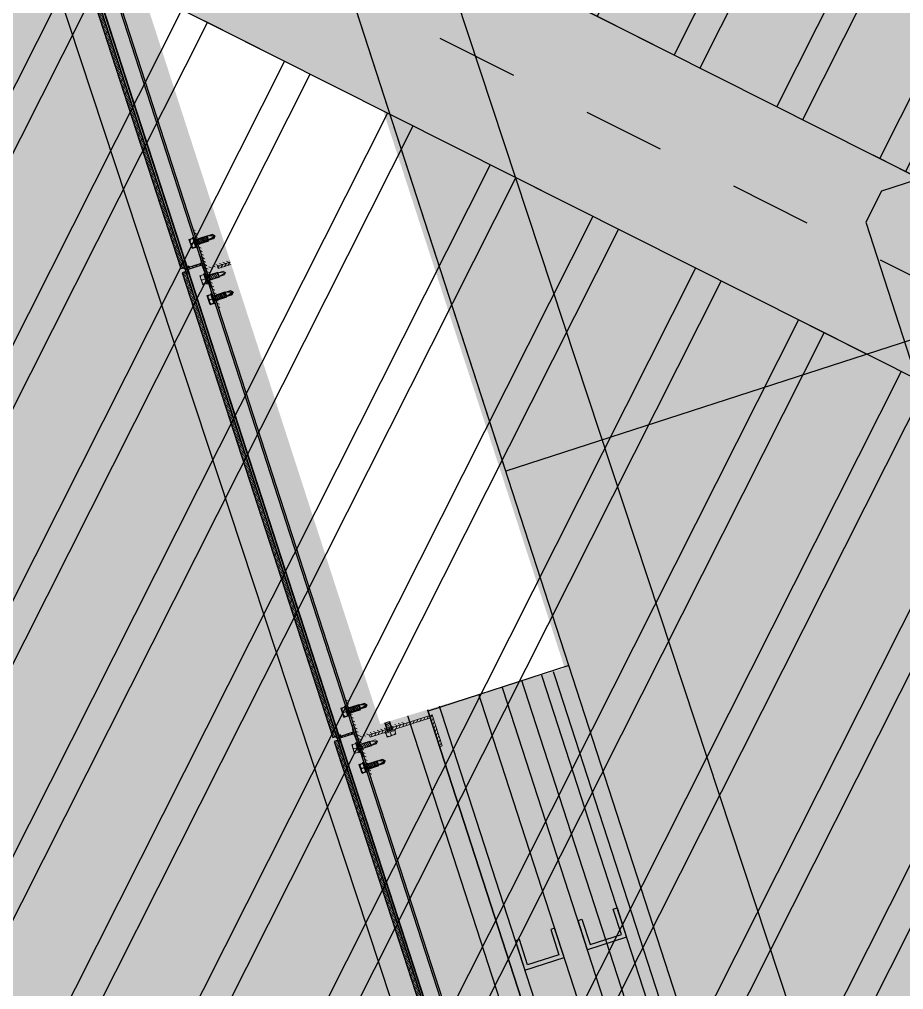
# Model space of a CAD drawing. Header units: metres. Extents: x 678805 to 1359287, y 2747329 to 5497370.
# Drawn here: x 679795.222 to 679796.298, y 2748603.81 to 2748604.992 of the extents above; entities that cross this region are included whole.
import ezdxf

# ---------------------------------------------------------------- set-up
doc = ezdxf.new("R2010")
doc.units = ezdxf.units.M
for name, pattern in [('XREF_MON_BUILDINGS$0$DASH_1', [0.4, 0.1, -0.3]), ('XREF_MON_BUILDINGS$0$Dash_2_', [0.25, 0.125, -0.125]), ('XREF_MON_BUILDINGS$0$Hidden', [0.004, 0.002, -0.002])]:
    doc.linetypes.add(name, pattern=pattern)
for name, color, linetype in [('00_XREF_MON_HSC_PAVEMENT', 7, 'Continuous'), ('00_XREF_TWQ_BUILDINGS', 7, 'Continuous'), ('XREF_MON_BUILDINGS$0$00-Modulos DEFINIDOS', 7, 'Continuous'), ('XREF_MON_BUILDINGS$0$00-Modulos ROOFS', 2, 'Continuous'), ('XREF_MON_BUILDINGS$0$02-L-01_Structure t2', 7, 'Continuous'), ('XREF_MON_BUILDINGS$0$02-L-01_Struture aux', 4, 'Continuous'), ('XREF_MON_BUILDINGS$0$02-L-Insulation', 252, 'Continuous'), ('XREF_MON_BUILDINGS$0$02-L-INT Panel', 5, 'Continuous'), ('XREF_MON_BUILDINGS$0$02-L-panel', 5, 'Continuous'), ('XREF_MON_BUILDINGS$0$02-L-Pergola Profiles', 8, 'Continuous'), ('XREF_MON_BUILDINGS$0$02-L-Pergola Projection', 8, 'Continuous'), ('XREF_MON_BUILDINGS$0$02-L-Pergola Shades', 15, 'Continuous'), ('XREF_MON_BUILDINGS$0$02-L-Pergola Shades Schematic', 8, 'Continuous'), ('XREF_MON_BUILDINGS$0$02_L_Furniture', 7, 'Continuous'), ('XREF_MON_BUILDINGS$0$COTAUX', 7, 'Continuous')]:
    doc.layers.add(name, color=color, linetype=linetype)
doc.layers.add('XREF_MON_BUILDINGS$0$0-WIPEOUTS', color=7, linetype='Continuous', true_color=0xffffff)
doc.layers.add('XREF_MON_BUILDINGS$0$02-L-Pergola Wipeout', color=7, linetype='Continuous', true_color=0xffffff)
doc.layers.add('XREF_MON_BUILDINGS$0$00_AUX', color=3, linetype='Continuous', plot=False)
doc.layers.add('XREF_MON_BUILDINGS$0$02-L-Pergola Aux', color=50, linetype='Continuous', plot=False)
for name, color, linetype, lineweight in [('XREF_MON_BUILDINGS$0$02-H-251', 251, 'Continuous', 0), ('XREF_MON_BUILDINGS$0$02-H-254', 254, 'Continuous', 0), ('XREF_MON_BUILDINGS$0$02-L-01_Structure L', 7, 'Continuous', 5), ('XREF_MON_BUILDINGS$0$02-L-01_Structure T', 8, 'Continuous', 5)]:
    doc.layers.add(name, color=color, linetype=linetype, lineweight=lineweight)
doc.layers.add('XREF_MON_BUILDINGS$0$02-KH-12 Administration', color=7, linetype='Continuous', lineweight=30, true_color=0xffdf7f)
doc.layers.add('XREF_MON_HSC_PAVEMENT$0$03-TR-Pavement_06_Concrete Slab in situ', color=7, linetype='Continuous', lineweight=9, true_color=0xf7f7f7)
doc.layers.get('XREF_MON_BUILDINGS$0$02-KH-12 Administration').off()
doc.styles.add('XREF_MON_BUILDINGS$0$E100', font='verdana.ttf', dxfattribs={"height": 0.18})
doc.linetypes.add('XREF_MON_BUILDINGS$0$BATTING', pattern='A,0.0001,-0.1,[134,ltypeshp.shx,S=0.1,R=0,X=-0.1,Y=0],-0.2,[134,ltypeshp.shx,S=0.1,R=180,X=0.1,Y=0],-0.1', length=0.4001)
doc.dimstyles.new('XREF_MON_BUILDINGS$0$E100', dxfattribs={"dimscale": 0.03, "dimtxt": 12, "dimasz": 0.5, "dimexe": 0.1, "dimexo": 1, "dimgap": 4, "dimtad": 1, "dimzin": 0, "dimdsep": 46, "dimtxsty": 'XREF_MON_BUILDINGS$0$E100', "dimblk1": 'XREF_MON_BUILDINGS$0$LINCOT200', "dimblk2": 'XREF_MON_BUILDINGS$0$LINCOT200', "dimsah": 1, "dimcen": 0.1, "dimdle": 0.1, "dimse1": 1, "dimse2": 1, "dimclrt": 256, "dimadec": 0, "dimazin": 0, "dimtfac": 0.01538461538461539, "dimtofl": 0, "dimtmove": 0, "dimatfit": 3, "dimldrblk": 'XREF_MON_BUILDINGS$0$LINCOT200', "dimfxl": 1, "dimtolj": 1, "dimtzin": 0, "dimarcsym": 0})

# ---------------------------------------------------------------- blocks, each defined once
blk = doc.blocks.new('XREF_MON_BUILDINGS$0$LINCOT200')
for p, q in [((0, -9.999961704014428), (0, 10.00003829598555)), ((3.694822225952521e-13, 3.829598557558711e-05), (10.00000000000051, 3.829598557558711e-05))]:
    blk.add_line(p, q)
at = {"const_width": 1.875}
blk.add_lwpolyline([(3.535533801624467, -3.535495714255788), (-3.535533950636761, 3.535572157214077)], dxfattribs=at)
at = {"layer": 'XREF_MON_BUILDINGS$0$COTAUX'}
blk.add_line((0, 0), (-1.249999999999915, 0), dxfattribs=at)
blk = doc.blocks.new('*D89')
at = {"layer": 'DEFPOINTS', "color": 0, "transparency": 16777216}
for p in [(119.6986085125245, -56.82058442011476), (124.4986085132696, -56.82058442058042), (124.4986085132696, -57.2785381723661)]:
    blk.add_point(p, dxfattribs=at)
at = {"layer": 'XREF_MON_BUILDINGS$0$00_AUX', "color": 0, "lineweight": -2, "transparency": 16777216}
blk.add_line((119.7136085125246, -57.27853817236596), (124.4836085132696, -57.27853817236596), dxfattribs=at)
at = {"layer": 'XREF_MON_BUILDINGS$0$00_AUX', "color": 0, "lineweight": -2, "transparency": 16777216, "xscale": 0.015, "yscale": 0.015, "zscale": 0.015, "rotation": 180}
blk.add_blockref('XREF_MON_BUILDINGS$0$LINCOT200', (119.6986085125246, -57.27853817236596), dxfattribs=at)
at = {"layer": 'XREF_MON_BUILDINGS$0$00_AUX', "color": 0, "lineweight": -2, "transparency": 16777216, "xscale": 0.015, "yscale": 0.015, "zscale": 0.015}
blk.add_blockref('XREF_MON_BUILDINGS$0$LINCOT200', (124.4986085132696, -57.27853817236596), dxfattribs=at)
at = {"layer": 'XREF_MON_BUILDINGS$0$00_AUX', "transparency": 16777216, "insert": (122.0986085128971, -57.06442803133171), "char_height": 0.18, "attachment_point": 5, "style": 'XREF_MON_BUILDINGS$0$E100'}
blk.add_mtext('\\A1;4.80', dxfattribs=at)
blk = doc.blocks.new('XREF_MON_BUILDINGS$0$AUTORROSCANTE')
at = {"layer": 'XREF_MON_BUILDINGS$0$02-L-01_Structure t2', "color": 0}
for p, q in [((-31.20000000000002, 5.629165124598842), (-26.19999999999959, 5.62916512459816)), ((-31.19999999999999, -3.410605131648481e-13), (-26.19999999999976, 0)), ((-2.365309734828713, 2.5), (-25, 2.5)), ((0, 0), (-8.999999999999972, 2.5)), ((0, 0), (-3.600692283157343, -1.09366380576239)), ((0, 0), (-2.365309734828713, 2.5)), ((0, 0), (-2.365309734828713, -2.5)), ((-31.20000000000002, -5.629165124598899), (-26.19999999999948, -5.629165124599581)), ((-2.365309734828713, -2.5), (-25, -2.5)), ((-3.600692283157343, -1.09366380576239), (-2.365309734828713, -2.5))]:
    blk.add_line(p, q, dxfattribs=at)
at = {"layer": 'XREF_MON_BUILDINGS$0$02-L-01_Structure t2', "color": 253}
for p, q in [((-25, 3.149999999999977), (-8.999999999999943, 3.150000000000034)), ((-23.47427264461649, -3.14999999999992), (-25, 2.662522019210144)), ((-21.40651940967126, -3.14999999999992), (-23.06020473028568, 3.149999999999864)), ((-19.338766174726, -3.14999999999992), (-20.99245149534045, 3.14999999999992)), ((-17.27101293978083, -3.14999999999992), (-18.92469826039516, 3.150000000000034)), ((-15.20325970483566, -3.14999999999992), (-16.85694502544993, 3.150000000000034)), ((-13.1355064698904, -3.14999999999992), (-14.78919179050473, 3.149999999999977)), ((-11.06775323494514, -3.14999999999992), (-12.72143855555953, 3.149999999999977)), ((-9, -3.14999999999992), (-10.65368532061433, 3.150000000000034)), ((-9, -3.14999999999992), (-8.999999999999972, 3.150000000000034)), ((-25, -3.149999999999977), (-9, -3.149999999999977)), ((-3.600692283157343, -1.09366380576239), (-9, -2.5))]:
    blk.add_line(p, q, dxfattribs=at)
at = {"layer": 'XREF_MON_BUILDINGS$0$02-L-01_Structure t2', "color": 0}
for points in [[(-31.20000000000002, 5.629165124598842), (-26.19999999999996, 5.629165124598842), (-26.19999999999996, -5.629165124599581), (-31.20000000000002, -5.629165124599581)], [(-26.19999999999951, 6.5), (-25, 6.5), (-25, -6.500000000000057), (-26.19999999999951, -6.500000000000057)]]:
    blk.add_lwpolyline(points, close=True, dxfattribs=at)
for centre, start, end in [((-26.98608579049073, 2.367525475711773), 129.2840388374925, 214.1828116507075), ((-26.98608579049073, -2.366719793068796), 145.8304296466695, 230.7332658614822)]:
    blk.add_arc(centre, 4.213914209509284, start, end, dxfattribs=at)
blk = doc.blocks.new('XREF_MON_BUILDINGS$0$ULMA_Montante VV')
at = {"layer": 'XREF_MON_BUILDINGS$0$02-H-251', "ltscale": 125}
h = blk.add_hatch(dxfattribs=at)
h.set_pattern_fill('ANSI31', color=256, scale=0.001, angle=450, style=0)
h.set_pattern_definition([(134.9999999999999, (-0.05125000000043656, -0.00250000000005457), (-0.002245064030267289, -0.002245064030267287), [])])
edge = h.paths.add_edge_path()
edge.add_line((-0.05095000000073924, -0.00250000000005457), (0.04844999999841093, -0.00250000000005457))
edge.add_arc((0.04844999999841093, -0.002200000000129876), 0.0003, 270, 360)
edge.add_line((0.04874999999992724, -0.002200000000129876), (0.04874999999992724, -0.0003000000001520675))
edge.add_arc((0.04844999999841093, -0.0003000000001520675), 0.0003, 0, 90)
edge.add_line((0.04844999999841093, 0), (0, 0))
edge.add_line((0, 0), (0, 0.05719999999996617))
edge.add_arc((-0.0003000000015163096, 0.05719999999996617), 0.0003, 0, 90)
edge.add_line((-0.0003000000015163096, 0.05749999999989086), (-0.002200000000811997, 0.05749999999989086))
edge.add_arc((-0.002200000000811997, 0.05719999999996617), 0.0003, 90, 180)
edge.add_line((-0.002500000000509317, 0.05719999999996617), (-0.002500000000509317, 0))
edge.add_line((-0.002500000000509317, 0), (-0.05095000000073924, 0))
edge.add_arc((-0.05095000000073924, -0.0003000000001520675), 0.0003, 90, 180)
edge.add_line((-0.05125000000043656, -0.0003000000001520675), (-0.05125000000043656, -0.002200000000129876))
edge.add_arc((-0.05095000000073924, -0.002200000000129876), 0.0003, 180, 270)
blk = doc.blocks.new('XREF_MON_BUILDINGS$0$ULMA_Autotaladrante')
at = {"layer": 'XREF_MON_BUILDINGS$0$02-L-01_Structure T', "color": 252}
for p, q in [((-0.02500000000509317, 2.273736754432321e-13), (-0.02263469026956955, 0.00250000000005457)), ((-0.02500000000509317, 2.273736754432321e-13), (-0.01600000000325963, 0.00250000000005457)), ((-0.02500000000509317, 2.273736754432321e-13), (-0.02263469026956955, -0.002499999999599822)), ((-0.02500000000509317, 2.273736754432321e-13), (-0.02139930772136722, -0.001093663805477263)), ((-0.02263469026956955, 0.00250000000005457), (0, 0.00250000000005457)), ((0, 0.003150000000232467), (-0.01600000000325963, 0.003150000000232467)), ((-0.01600000000325963, -0.003149999999777719), (-0.01600000000325963, 0.003150000000232467)), ((-0.01600000000325963, -0.003149999999777719), (-0.01434631468237058, 0.003150000000232467)), ((-0.01393224676803584, -0.003149999999777719), (-0.01227856144714679, 0.003150000000232467)), ((-0.0118644935323573, -0.003149999999777719), (-0.01021080821146825, 0.003150000000232467)), ((-0.00979674029713351, -0.003149999999777719), (-0.008143054976244457, 0.003150000000232467)), ((-0.00772898706190972, -0.003149999999777719), (-0.006075301741020667, 0.003150000000232467)), ((-0.005661233826231182, -0.003149999999777719), (-0.004007548505342129, 0.003150000000232467)), ((-0.003593480591007392, -0.003149999999777719), (-0.001939795270118339, 0.003150000000232467)), ((-0.001525727355783602, -0.003149999999777719), (0, 0.002662522019363678)), ((0.006200000001172157, 0.005629165124673818), (0.001200000000153523, 0.005629165124673818)), ((0.006200000001172157, 2.273736754432321e-13), (0.001200000000153523, 2.273736754432321e-13)), ((-0.02139930772136722, -0.001093663805477263), (-0.02263469026956955, -0.002499999999599822)), ((-0.02263469026956955, -0.002499999999599822), (0, -0.002499999999599822)), ((-0.02139930772136722, -0.001093663805477263), (-0.01600000000325963, -0.002499999999599822)), ((0, -0.003149999999777719), (-0.01600000000325963, -0.003149999999777719)), ((0.006200000001172157, -0.005629165124219071), (0.001200000000153523, -0.005629165124219071))]:
    blk.add_line(p, q, dxfattribs=at)
for points in [[(0.001200000000153523, 0.006499999999959982), (0, 0.006499999999959982), (0, -0.006499999999732609), (0.001200000000153523, -0.006499999999732609)], [(0.006200000001172157, 0.005629165124673818), (0.001200000000153523, 0.005629165124673818), (0.001200000000153523, -0.005629165124219071), (0.006200000001172157, -0.005629165124219071)]]:
    blk.add_lwpolyline(points, close=True, dxfattribs=at)
for centre, start, end in [((0.001986085791031655, 0.002367525475847287), 325.8171883654993, 50.71596115511253), ((0.001986085791031655, -0.002366719792689764), 309.2667341381091, 34.16957033823044)]:
    blk.add_arc(centre, 0.004213914210367771, start, end, dxfattribs=at)
blk = doc.blocks.new('XREF_MON_BUILDINGS$0$ULMA_Escuadra40x80_Seccion')
at = {"layer": 'XREF_MON_BUILDINGS$0$02-H-251', "ltscale": 125}
h = blk.add_hatch(dxfattribs=at)
h.set_pattern_fill('ANSI31', color=256, scale=0.001, angle=360, style=0)
h.set_pattern_definition([(45, (0, 0), (-0.002245064030267288, 0.002245064030267289), [])])
h.paths.add_polyline_path([(0, 0.0799999999994725), (0.002999999989697244, 0.0799999999994725), (0.002999999989697244, 0.002999999999701686), (0.03999999999359716, 0.002999999999701686), (0.03999999999359716, 0), (0, 0)])
at = {"layer": 'XREF_MON_BUILDINGS$0$02-L-01_Structure L', "linetype": 'Continuous'}
blk.add_lwpolyline([(0, 0.0799999999994725), (0.002999999989697244, 0.0799999999994725), (0.002999999989697244, 0.002999999999701686), (0.03999999999359716, 0.002999999999701686), (0.03999999999359716, 0), (0, 0)], close=True, dxfattribs=at)
blk = doc.blocks.new('XREF_MON_BUILDINGS$0$chair')
at = {"ltscale": 10, "extrusion": (-0.002468400949118133, -0.002237888550312537, 0.9999944494103911), "elevation": -0.8376626303934717}
blk.add_lwpolyline([(458.0240569131619, -131.9865357852582), (458.0540790527459, -131.9565379264154), (458.4740590516089, -131.9565678799864), (458.5040569120458, -131.9865700195512), (458.5040308795457, -132.351570018606), (458.0240308808764, -132.3515357843511), (458.0240251751095, -132.4315357841445), (458.5040251739607, -132.4315700183975), (458.5040308795457, -132.351570018606), (458.0240308808764, -132.3515357843511), (458.0240569131619, -131.9865357852582)], dxfattribs=at)
blk = doc.blocks.new('XREF_MON_BUILDINGS$0$A$C15E93CBA')
at = {"layer": 'XREF_MON_BUILDINGS$0$02-H-251', "linetype": 'XREF_MON_BUILDINGS$0$Hidden', "ltscale": 125}
h = blk.add_hatch(dxfattribs=at)
h.set_pattern_fill('ANSI31', color=256, scale=0.001, angle=450, style=0)
h.set_pattern_definition([(135, (170.3421540115555, -259.2731520046165), (-0.002245064030267289, -0.002245064030267288), [])])
edge = h.paths.add_edge_path()
edge.add_line((-3.627153318756896, -0.02689361729235884), (-3.625153318756944, -0.02689361729235884))
edge.add_line((-3.625153318756944, -0.02689361729235884), (-3.618281824124793, -0.02664820676992008))
edge.add_line((-3.618281824124793, -0.0266482067699485), (-3.617402991105806, -0.02570412332164551))
edge.add_arc((-3.617183406532163, -0.02590853128361914), 0.0003, 407.0499999998804, 497.04999999989184, ccw=False)
edge.add_line((-3.616978998569962, -0.02568894670997679), (-3.616034728601122, -0.02656795335855122))
edge.add_line((-3.616034728601122, -0.02656795335855122), (-3.614284410065707, -0.02650544198144189))
edge.add_line((-3.614284410065707, -0.02650544198144189), (-3.613405541023226, -0.02556131983504883))
edge.add_arc((-3.613185956449357, -0.02576572779793196), 0.0003, 407.0499999998804, 497.049999999877, ccw=False)
edge.add_line((-3.612981548487156, -0.02554614322428961), (-3.612037239813858, -0.02642518590158716))
edge.add_line((-3.612037239813858, -0.02642518590158716), (-3.599081935695963, -0.02596249646828142))
edge.add_arc((-3.599153318756869, -0.0239637707599627), 0.002, 272.045408488778, 359.9999999998918)
edge.add_line((-3.597153318756916, -0.02396377075999112), (-3.597153318756902, -0.01723441628016076))
edge.add_line((-3.597153318756909, -0.01723441628016076), (-3.597153318756892, -0.007893617292182853))
edge.add_line((-3.597153318756888, -0.007893617292182853), (-3.602303318756846, -0.007893617292182853))
edge.add_line((-3.602303318756846, -0.007893617292154431), (-3.602303318756842, -0.006893617291950704))
edge.add_line((-3.602303318756846, -0.006893617291950704), (-3.596985924914385, -0.006893617291979126))
edge.add_arc((-3.596985924914385, -0.006593617292281806), 0.0003, 629.9999999998919, 689.9999999998961)
edge.add_line((-3.59672611729318, -0.006743617292130466), (-3.595063126378108, -0.003863232534939698))
edge.add_arc((-3.594803318756902, -0.004013232534788358), 0.0003, 329.99999999989615, 509.9999999998774, ccw=False)
edge.add_line((-3.594543511135697, -0.004163232534637018), (-3.595860091889538, -0.006443617292433146))
edge.add_arc((-3.595600284268336, -0.006593617292281806), 0.0003, 509.9999999998961, 629.9999999998919)
edge.add_line((-3.595600284268336, -0.006893617291979126), (-3.587853318756949, -0.006893617291979126))
edge.add_line((-3.587853318756949, -0.006893617292007548), (-3.587853318756952, -0.007893617292211275))
edge.add_line((-3.587853318756949, -0.007893617292211275), (-3.593853318756807, -0.007893617292182853))
edge.add_line((-3.593853318756807, -0.007893617292182853), (-3.59385331875681, -0.009643617292539375))
edge.add_arc((-3.594103318756865, -0.009643617292539375), 0.0002500000000000272, 179.9999999998918, 359.9999999998918, ccw=False)
edge.add_line((-3.594353318756916, -0.009643617292539375), (-3.594353318756912, -0.007893617292182853))
edge.add_line((-3.594353318756909, -0.007893617292182853), (-3.595353318756885, -0.007893617292182853))
edge.add_line((-3.595353318756885, -0.007893617292182853), (-3.595353318756917, -0.02413804013391996))
edge.add_arc((-3.593353318756961, -0.02413804013391996), 0.002, 539.9999999998918, 622.552583149694)
edge.add_line((-3.593612551236461, -0.02612116860197489), (-3.587703318756908, -0.02689361729241568))
edge.add_line((-3.587703318756908, -0.02689361729244411), (-3.587703318756912, -0.02869361729244702))
edge.add_line((-3.587703318756915, -0.02869361729244702), (-3.627153318756903, -0.02869361729236175))
edge.add_line((-3.627153318756903, -0.02869361729236175), (-3.6271533187569, -0.02689361729235884))
h = blk.add_hatch(dxfattribs=at)
h.set_pattern_fill('ANSI31', color=256, scale=0.001, angle=450, style=0)
h.set_pattern_definition([(135, (170.3421540115555, -258.6731520046164), (-0.002245064030267289, -0.002245064030267288), [])])
edge = h.paths.add_edge_path()
edge.add_line((-3.027153318756895, -0.02689361729346729), (-3.025153318756942, -0.02689361729346729))
edge.add_line((-3.025153318756942, -0.02689361729349571), (-3.018281824124792, -0.02664820677105695))
edge.add_line((-3.018281824124792, -0.02664820677108537), (-3.017402991105804, -0.02570412332278238))
edge.add_arc((-3.017183406532162, -0.02590853128475601), 0.0003, 407.0499999998804, 497.04999999989184, ccw=False)
edge.add_line((-3.016978998569961, -0.02568894671111366), (-3.01603472860112, -0.02656795335968809))
edge.add_line((-3.01603472860112, -0.02656795335968809), (-3.014284410065706, -0.02650544198257876))
edge.add_line((-3.014284410065706, -0.02650544198257876), (-3.013405541023225, -0.0255613198361857))
edge.add_arc((-3.013185956449355, -0.02576572779906883), 0.0003, 407.0499999998804, 497.049999999877, ccw=False)
edge.add_line((-3.012981548487154, -0.02554614322542648), (-3.012037239813857, -0.02642518590272402))
edge.add_line((-3.012037239813857, -0.02642518590272402), (-2.999081935695962, -0.02596249646941828))
edge.add_arc((-2.999153318756875, -0.02396377076109957), 0.002, 272.045408488778, 359.9999999998918)
edge.add_line((-2.997153318756922, -0.02396377076109957), (-2.997153318756908, -0.0172344162812692))
edge.add_line((-2.997153318756908, -0.0172344162812692), (-2.99715331875689, -0.0078936172932913))
edge.add_line((-2.997153318756887, -0.0078936172932913), (-3.002303318756844, -0.007893617293262878))
edge.add_line((-3.002303318756844, -0.0078936172932913), (-3.002303318756841, -0.006893617293087573))
edge.add_line((-3.002303318756844, -0.006893617293087573), (-2.996985924914384, -0.006893617293115994))
edge.add_arc((-2.996985924914384, -0.006593617293390253), 0.0003, 629.9999999998919, 689.9999999998961)
edge.add_line((-2.996726117293179, -0.006743617293238913), (-2.995063126378106, -0.003863232536048145))
edge.add_arc((-2.994803318756901, -0.004013232535925226), 0.0003, 329.99999999989615, 509.9999999998774, ccw=False)
edge.add_line((-2.994543511135696, -0.004163232535773886), (-2.995860091889536, -0.006443617293570014))
edge.add_arc((-2.995600284268335, -0.006593617293418674), 0.0003, 509.9999999998961, 629.9999999998919)
edge.add_line((-2.995600284268335, -0.006893617293115994), (-2.987853318756947, -0.006893617293115994))
edge.add_line((-2.987853318756947, -0.006893617293144416), (-2.987853318756951, -0.007893617293348143))
edge.add_line((-2.987853318756947, -0.007893617293348143), (-2.993853318756805, -0.007893617293319721))
edge.add_line((-2.993853318756805, -0.007893617293319721), (-2.993853318756809, -0.009643617293676243))
edge.add_arc((-2.994103318756864, -0.009643617293676243), 0.0002500000000000272, 179.9999999998918, 359.9999999998918, ccw=False)
edge.add_line((-2.994353318756914, -0.009643617293676243), (-2.994353318756911, -0.007893617293319721))
edge.add_line((-2.994353318756907, -0.007893617293319721), (-2.995353318756884, -0.007893617293319721))
edge.add_line((-2.995353318756884, -0.007893617293319721), (-2.995353318756916, -0.02413804013505683))
edge.add_arc((-2.993353318756967, -0.02413804013505683), 0.002, 539.9999999998918, 622.552583149694)
edge.add_line((-2.99361255123646, -0.02612116860311176), (-2.987703318756907, -0.02689361729355255))
edge.add_line((-2.987703318756907, -0.02689361729358097), (-2.98770331875691, -0.02869361729358388))
edge.add_line((-2.987703318756914, -0.02869361729358388), (-3.027153318756902, -0.02869361729349862))
edge.add_line((-3.027153318756902, -0.0286936172934702), (-3.027153318756898, -0.02689361729346729))
at = {"layer": 'XREF_MON_BUILDINGS$0$02-H-254', "ltscale": 125}
h = blk.add_hatch(dxfattribs=at)
h.set_pattern_fill('ANSI31', color=256, scale=0.0005, angle=90, style=0)
h.set_pattern_definition([(135, (170.2148504622415, -260.0159102191521), (-0.001122532015133644, -0.001122532015133644), [])])
h.paths.add_polyline_path([(-4.208995847801908, -8.671239768887062e-05), (-3.598783855281589, 6.821210263296962e-12), (-3.598783855281596, -0.004932188159216366), (-4.208995847801916, -0.005017172425766603)])
h = blk.add_hatch(dxfattribs=at)
h.set_pattern_fill('ANSI31', color=256, scale=0.0005, angle=90, style=0)
h.set_pattern_definition([(135, (170.2148504622415, -259.4159102191521), (-0.001122532015133644, -0.001122532015133644), [])])
h.paths.add_polyline_path([(-3.593653318737317, 6.821210263296962e-12), (-2.998783855281587, 5.684341886080801e-12), (-2.998783855281594, -0.004932188160353235), (-3.593653318737331, -0.004930460021284944)])
h = blk.add_hatch(dxfattribs=at)
h.set_pattern_fill('ANSI31', color=256, scale=0.0005, angle=90, style=0)
h.set_pattern_definition([(135, (170.2148504622415, -258.8159102191522), (-0.001122532015133644, -0.001122532015133644), [])])
h.paths.add_polyline_path([(-2.993653318737323, 5.684341886080801e-12), (-2.398783855281586, 4.547473508864641e-12), (-2.398783855281593, -0.004932188161490103), (-2.99365331873733, -0.004930460022421812)])
at = {"layer": 'XREF_MON_BUILDINGS$0$02-L-01_Struture aux', "linetype": 'XREF_MON_BUILDINGS$0$Hidden'}
for p, q in [((-3.602303318756846, -0.007893617292154431), (-3.602303318756846, -0.006893617291950704)), ((-3.602303318756846, -0.006893617291950704), (-3.596985924914385, -0.006893617291979126)), ((-3.602303318756846, -0.007893617292154431), (-3.597153318756888, -0.007893617292182853)), ((-3.597153318756909, -0.01723441628016076), (-3.597153318756888, -0.007893617292182853)), ((-3.595063126378108, -0.003863232534939698), (-3.59672611729318, -0.006743617292130466)), ((-3.594543511135697, -0.004163232534637018), (-3.595860091889541, -0.006443617292433146)), ((-3.595600284268336, -0.006893617291979126), (-3.587853318756949, -0.006893617292007548)), ((-3.595353318756914, -0.02413804013391996), (-3.595353318756885, -0.007893617292182853)), ((-3.595353318756885, -0.007893617292182853), (-3.594153318756902, -0.007893617292182853)), ((-3.594153318756909, -0.009643617292539375), (-3.594153318756902, -0.007893617292182853)), ((-3.5936533187568, -0.007893617292182853), (-3.587853318756949, -0.007893617292211275)), ((-3.593653318756864, -0.009643617292539375), (-3.5936533187568, -0.007893617292182853)), ((-3.587853318756949, -0.007893617292211275), (-3.587853318756949, -0.006893617292007548)), ((-3.002303318756844, -0.0078936172932913), (-3.002303318756844, -0.006893617293087573)), ((-3.002303318756844, -0.006893617293087573), (-2.996985924914384, -0.006893617293087573)), ((-3.002303318756844, -0.0078936172932913), (-2.997153318756887, -0.0078936172932913)), ((-2.997153318756908, -0.0172344162812692), (-2.997153318756887, -0.0078936172932913)), ((-2.995063126378106, -0.003863232536076566), (-2.996726117293179, -0.006743617293238913)), ((-2.994543511135696, -0.004163232535773886), (-2.99586009188954, -0.006443617293570014)), ((-2.995600284268335, -0.006893617293115994), (-2.987853318756947, -0.006893617293144416)), ((-2.995353318756919, -0.02413804013505683), (-2.995353318756884, -0.007893617293319721)), ((-2.995353318756884, -0.007893617293319721), (-2.994153318756901, -0.007893617293319721)), ((-2.994153318756908, -0.009643617293676243), (-2.994153318756901, -0.007893617293319721)), ((-2.993653318756799, -0.007893617293319721), (-2.987853318756947, -0.007893617293348143)), ((-2.993653318756863, -0.009643617293676243), (-2.993653318756799, -0.007893617293319721)), ((-2.987853318756947, -0.007893617293348143), (-2.987853318756947, -0.006893617293144416)), ((-3.597153318756916, -0.02396377075999112), (-3.597153318756909, -0.01723441628016076)), ((-2.997153318756922, -0.02396377076109957), (-2.997153318756908, -0.0172344162812692)), ((-3.627153318756896, -0.02689361729235884), (-3.625153318756944, -0.02689361729235884)), ((-3.627153318756903, -0.02869361729236175), (-3.627153318756896, -0.02689361729235884)), ((-3.627153318756903, -0.02869361729236175), (-3.587703318756915, -0.02869361729244702)), ((-3.625903318756869, -0.02689361729235884), (-3.625153318756944, -0.02689361729235884)), ((-3.618281824124793, -0.0266482067699485), (-3.625153318756944, -0.02689361729235884)), ((-3.617402991105806, -0.02570412332164551), (-3.618281824124793, -0.0266482067699485)), ((-3.616978998569962, -0.02568894670997679), (-3.616034728601122, -0.02656795335855122)), ((-3.614284410065707, -0.02650544198144189), (-3.616034728601122, -0.02656795335855122)), ((-3.613405541023226, -0.02556131983504883), (-3.614284410065707, -0.02650544198144189)), ((-3.612981548487156, -0.02554614322428961), (-3.612037239813858, -0.02642518590158716)), ((-3.599081935695963, -0.02596249646825299), (-3.612037239813858, -0.02642518590158716)), ((-3.593612551236461, -0.02612116860197489), (-3.587703318756908, -0.02689361729244411)), ((-3.587703318756915, -0.02869361729244702), (-3.587703318756908, -0.02689361729244411)), ((-3.027153318756895, -0.02689361729346729), (-3.025153318756942, -0.02689361729349571)), ((-3.027153318756902, -0.0286936172934702), (-3.027153318756895, -0.02689361729346729)), ((-3.027153318756902, -0.0286936172934702), (-2.987703318756914, -0.02869361729358388)), ((-3.025903318756868, -0.02689361729349571), (-3.025153318756942, -0.02689361729349571)), ((-3.018281824124792, -0.02664820677108537), (-3.025153318756942, -0.02689361729349571)), ((-3.017402991105804, -0.02570412332278238), (-3.018281824124792, -0.02664820677108537)), ((-3.016978998569961, -0.02568894671111366), (-3.01603472860112, -0.02656795335968809)), ((-3.014284410065706, -0.02650544198257876), (-3.01603472860112, -0.02656795335968809)), ((-3.013405541023225, -0.0255613198361857), (-3.014284410065706, -0.02650544198257876)), ((-3.012981548487154, -0.02554614322542648), (-3.012037239813857, -0.02642518590272402)), ((-2.999081935695962, -0.02596249646938986), (-3.012037239813857, -0.02642518590272402)), ((-2.99361255123646, -0.02612116860311176), (-2.987703318756907, -0.02689361729358097)), ((-2.987703318756914, -0.02869361729358388), (-2.987703318756907, -0.02689361729358097))]:
    blk.add_line(p, q, dxfattribs=at)
at = {"layer": 'XREF_MON_BUILDINGS$0$02-L-01_Struture aux'}
for p, q in [((-4.79891684782416, -0.0268315103936061), (-0.03223181738328407, -0.02683148526688228)), ((-0.03223181738328407, -0.02869217211397768), (-4.798916847822717, -0.02869217577597283)), ((-4.755142694981352, -0.02674231083130962), (-0.03223181738328407, -0.02674228569560455))]:
    blk.add_line(p, q, dxfattribs=at)
at = {"layer": 'XREF_MON_BUILDINGS$0$02-L-01_Struture aux', "linetype": 'Continuous'}
for p, q in [((-4.520089199574002, -0.1850891995518964), (-0.2800891995704191, -0.1850891995559891)), ((-4.520089199574002, -0.2150891995645452), (-0.2800891995704191, -0.2150891995686379))]:
    blk.add_line(p, q, dxfattribs=at)
at = {"layer": 'XREF_MON_BUILDINGS$0$02-L-01_Struture aux'}
for points in [[(-0.03223181738328407, -0.006936781791978319), (-4.669787669617612, -0.006936778074077665)], [(-4.669787669617612, -0.007706929943879004), (-0.03223181738328407, -0.007706933661779658)]]:
    blk.add_lwpolyline(points, dxfattribs=at)
at = {"layer": 'XREF_MON_BUILDINGS$0$02-L-01_Struture aux', "linetype": 'Continuous'}
for points in [[(-3.89762304229415, -0.1350891995686538), (-3.935089199585228, -0.1350891995623442), (-3.935089199585228, -0.1850891995623556), (-3.89762304229415, -0.1850891995622987), (-3.89762304229415, -0.1800891995623033), (-3.930089199585204, -0.1800891995623601), (-3.930089199585204, -0.1400891995631923), (-3.897623042286533, -0.1400891995686493), (-3.897623042286533, -0.1350891995686538)], [(-3.39762304229415, -0.1350891995686538), (-3.435089199585228, -0.1350891995623442), (-3.435089199585228, -0.1850891995623556), (-3.39762304229415, -0.1850891995622987), (-3.39762304229415, -0.1800891995623033), (-3.430089199585204, -0.1800891995623601), (-3.430089199585204, -0.1400891995631923), (-3.397623042286533, -0.1400891995686493), (-3.397623042286533, -0.1350891995686538)], [(-2.89762304229415, -0.1350891995686538), (-2.935089199585228, -0.1350891995623442), (-2.935089199585228, -0.1850891995623556), (-2.89762304229415, -0.1850891995622987), (-2.89762304229415, -0.1800891995623033), (-2.930089199585204, -0.1800891995623601), (-2.930089199585204, -0.1400891995631923), (-2.897623042286533, -0.1400891995686493), (-2.897623042286533, -0.1350891995686538)], [(-3.89762304229415, -0.2650891995559732), (-3.935089199585228, -0.2650891995623397), (-3.935089199585228, -0.2150891995623283), (-3.89762304229415, -0.2150891995623283), (-3.89762304229415, -0.2200891995623238), (-3.930089199585204, -0.2200891995623238), (-3.930089199585204, -0.2600891995614916), (-3.897623042286533, -0.2600891995559778), (-3.897623042286533, -0.2650891995559732)], [(-3.39762304229415, -0.2650891995559732), (-3.435089199585228, -0.2650891995623397), (-3.435089199585228, -0.2150891995623283), (-3.39762304229415, -0.2150891995623283), (-3.39762304229415, -0.2200891995623238), (-3.430089199585204, -0.2200891995623238), (-3.430089199585204, -0.2600891995614916), (-3.397623042286533, -0.2600891995559778), (-3.397623042286533, -0.2650891995559732)], [(-2.89762304229415, -0.2650891995559732), (-2.935089199585228, -0.2650891995623397), (-2.935089199585228, -0.2150891995623283), (-2.89762304229415, -0.2150891995623283), (-2.89762304229415, -0.2200891995623238), (-2.930089199585204, -0.2200891995623238), (-2.930089199585204, -0.2600891995614916), (-2.897623042286533, -0.2600891995559778), (-2.897623042286533, -0.2650891995559732)]]:
    blk.add_lwpolyline(points, dxfattribs=at)
at = {"layer": 'XREF_MON_BUILDINGS$0$02-L-01_Struture aux', "linetype": 'XREF_MON_BUILDINGS$0$Hidden'}
for centre, radius, start, end in [((-3.596985924914385, -0.006593617292281806), 0.0003, 269.9999999998917, 330.0000000316015), ((-3.595600284268336, -0.006593617292281806), 0.0003, 150.0000000316033, 269.9999999998917), ((-3.594803318756902, -0.004013232534788358), 0.0003, 330.0000000316015, 150.0000000316033), ((-3.593903318756858, -0.009643617292539375), 0.0002500000000000272, 179.9999999998909, 359.9999999998909), ((-2.996985924914384, -0.006593617293390253), 0.0003, 269.9999999998917, 330.0000000316015), ((-2.995600284268335, -0.006593617293418674), 0.0003, 150.0000000316033, 269.9999999998917), ((-2.994803318756901, -0.004013232535925226), 0.0003, 330.0000000316015, 150.0000000316033), ((-2.993903318756857, -0.009643617293676243), 0.0002500000000000272, 179.9999999998909, 359.9999999998909), ((-3.617183406532163, -0.02590853128361914), 0.0003, 47.04999999385898, 137.0500000256488), ((-3.613185956449357, -0.02576572779793196), 0.0003, 47.04999999385898, 137.0499999280951), ((-3.599153318756869, -0.0239637707599627), 0.002, 272.0454084859882, 359.9999999998909), ((-3.593353318756961, -0.02413804013391996), 0.002, 179.9999999998909, 262.5525831494442), ((-3.017183406532162, -0.02590853128475601), 0.0003, 47.04999999385898, 137.0500000256488), ((-3.013185956449355, -0.02576572779906883), 0.0003, 47.04999999385898, 137.0499999280951), ((-2.999153318756875, -0.02396377076109957), 0.002, 272.0454084859882, 359.9999999998909), ((-2.993353318756967, -0.02413804013505683), 0.002, 179.9999999998909, 262.5525831494442)]:
    blk.add_arc(centre, radius, start, end, dxfattribs=at)
at = {"layer": 'XREF_MON_BUILDINGS$0$02-L-Insulation', "linetype": 'XREF_MON_BUILDINGS$0$BATTING', "ltscale": 0.08}
blk.add_line((-0.0773446468950496, -0.09473075020679289), (-4.713455833322634, -0.094730750198039), dxfattribs=at)
at = {"layer": 'XREF_MON_BUILDINGS$0$02-L-Insulation', "linetype": 'XREF_MON_BUILDINGS$0$BATTING', "ltscale": 0.04}
blk.add_line((-4.515089199573978, -0.2400891995577865), (-0.2800891995704191, -0.2400891995619077), dxfattribs=at)
at = {"layer": 'XREF_MON_BUILDINGS$0$02-L-INT Panel', "linetype": 'Continuous'}
for p, q in [((-4.680089199574311, -0.1200891995582083), (-0.1200891995690867, -0.1200891995603115)), ((-0.1200891995677722, -0.1200891995616189), (-4.680089199571825, -0.1200891995543429)), ((-4.520089199574002, -0.120089199560141), (-0.4550891995655988, -0.1200891995642337)), ((-4.520089199574002, -0.1350891995582231), (-0.2800891995704191, -0.1350891995623442)), ((-4.520089199574002, -0.2650891995600659), (-0.2800891995704191, -0.2650891995641871)), ((-4.520089199574002, -0.2800891995582333), (-0.2800891995672927, -0.280089199562326)), ((-4.500089199574006, -0.3000891995582435), (-0.3000891995673101, -0.3000891995623078))]:
    blk.add_line(p, q, dxfattribs=at)
at = {"layer": 'XREF_MON_BUILDINGS$0$02-L-panel'}
blk.add_line((-4.192935991737393, -0.004920402749974073), (-0.02386288463215891, -0.004932537467254861), dxfattribs=at)
for points in [[(-3.598783855281596, -0.004930839567464318), (-3.598783855281589, 6.821210263296962e-12), (-4.208995847801908, -8.919956334807466e-05), (-4.208995847801916, -0.005014685260107399), (-3.598783855281596, -0.004930839567464318)], [(-2.998783855281594, -0.004930839568601186), (-2.998783855281587, 5.684341886080801e-12), (-3.593653318737317, 6.821210263296962e-12), (-3.593653318737331, -0.004925485689966536), (-2.998783855281594, -0.004925485691074982)], [(-2.398783855281593, -0.004930839569709633), (-2.398783855281586, 4.547473508864641e-12), (-2.993653318737323, 5.684341886080801e-12), (-2.99365331873733, -0.004925485691074982), (-2.398783855281593, -0.004930839569709633)]]:
    blk.add_lwpolyline(points, dxfattribs=at)
at = {"layer": 'XREF_MON_BUILDINGS$0$02-L-panel', "ltscale": 125}
for points in [[(-3.593653318737331, -0.004925485689938114), (-3.593653318737324, 6.821210263296962e-12)], [(-2.99365331873733, -0.004925485691074982), (-2.993653318737323, 5.684341886080801e-12)]]:
    blk.add_lwpolyline(points, dxfattribs=at)
at = {"layer": 'XREF_MON_BUILDINGS$0$02_L_Furniture', "linetype": 'Continuous'}
blk.add_lwpolyline([(-2.649983287691256, -0.3000891995607162), (-2.649983287691256, -1.800089199560716), (-3.349983287691245, -1.800089199560716), (-3.349983287691245, -0.3000891995607162)], close=True, dxfattribs=at)
at = {"layer": 'XREF_MON_BUILDINGS$0$02-L-01_Struture aux', "xscale": 0.001000000003841706, "yscale": 0.001000000003841706, "zscale": 0.001000000003841706, "rotation": 269.9999999998918}
for p in [(-3.640398658652096, -0.05152106940650469), (-3.568555612177086, -0.05164361719658928), (-3.040398658652094, -0.05152106940764156), (-2.968555612177084, -0.05164361719772614)]:
    blk.add_blockref('XREF_MON_BUILDINGS$0$AUTORROSCANTE', p, dxfattribs=at)
at = {"layer": 'XREF_MON_BUILDINGS$0$02-L-01_Struture aux', "xscale": -1}
for name, p, rotation in [('XREF_MON_BUILDINGS$0$ULMA_Autotaladrante', (-3.61477063714706, -0.02532093642997779), 269.9952589478254), ('XREF_MON_BUILDINGS$0$ULMA_Autotaladrante', (-3.014770637147059, -0.02532093643111466), 269.9952589478254), ('XREF_MON_BUILDINGS$0$ULMA_Montante VV', (-3.602002946843378, -0.03119361729255843), 180), ('XREF_MON_BUILDINGS$0$ULMA_Montante VV', (-3.002002946843383, -0.0311936172936953), 180), ('XREF_MON_BUILDINGS$0$ULMA_Escuadra40x80_Seccion', (-3.604502946844363, -0.123256521225187), 359.9999999998918), ('XREF_MON_BUILDINGS$0$ULMA_Escuadra40x80_Seccion', (-3.004502946844362, -0.1232565212263239), 359.9999999998918), ('XREF_MON_BUILDINGS$0$ULMA_Autotaladrante', (-3.60750294683212, -0.06852811012868187), 359.9905178906978), ('XREF_MON_BUILDINGS$0$ULMA_Autotaladrante', (-3.007502946832119, -0.06852811012981874), 359.9905178906978)]:
    blk.add_blockref(name, p, dxfattribs=dict(at, rotation=rotation))
at = {"layer": 'XREF_MON_BUILDINGS$0$02_L_Furniture', "linetype": 'Continuous', "xscale": -1, "rotation": 270}
blk.add_blockref('XREF_MON_BUILDINGS$0$chair', (128.7876912914124, -459.315558758266, 0.001778844541342695), dxfattribs=at)
at = {"linetype": 'Continuous'}
blk.add_wipeout([(-1.198335629090044, -0.05979361729986987), (-3.5958356290895344, -0.05979361730440447), (-3.6002597764794073, -0.2943993644485059), (-1.2002597767012615, -0.2908246514841819)], dxfattribs=at).dxf.layer = 'XREF_MON_BUILDINGS$0$0-WIPEOUTS'
at = {"layer": 'XREF_MON_BUILDINGS$0$02-L-INT Panel', "linetype": 'Continuous'}
blk.add_line((-3.598837802319487, -0.3000891995614552), (-3.598837802319661, -0.1200891995583788), dxfattribs=at)
blk = doc.blocks.new('XREF_MON_BUILDINGS$0$lamas aluminiotriangulo')
for points in [[(680250.8795229828, 2748656.316409395), (680248.7521790963, 2748658.44375328)], [(680248.7274303592, 2748658.419004543), (680250.8547742448, 2748656.291660657)], [(680250.7805280328, 2748656.217414445), (680248.7274303593, 2748658.27051212)], [(680248.7274303593, 2748658.221014644), (680250.7557792951, 2748656.192665707)], [(680250.6815330834, 2748656.118419495), (680248.7274303593, 2748658.07252222)], [(680248.7274303593, 2748658.023024744), (680250.6567843455, 2748656.093670757)], [(680250.5825381334, 2748656.019424545), (680248.7274303593, 2748657.87453232)], [(680248.7274303593, 2748657.825034844), (680250.5577893957, 2748655.994675808)], [(680250.4835431835, 2748655.920429595), (680248.7274303593, 2748657.67654242)], [(680248.7274303593, 2748657.627044945), (680250.4587944458, 2748655.895680858)], [(680250.3845482339, 2748655.821434646), (680248.7274303593, 2748657.478552523)], [(680248.7274303593, 2748657.429055047), (680250.3597994964, 2748655.796685908)], [(680250.2855532841, 2748655.722439696), (680248.7274303593, 2748657.280562622)], [(680248.7274303593, 2748657.231065147), (680250.2608045465, 2748655.697690958)], [(680250.1865583346, 2748655.623444746), (680248.7274303593, 2748657.082572723)], [(680248.7274303593, 2748657.033075247), (680250.1618095968, 2748655.598696009)], [(680250.0875633848, 2748655.524449796), (680248.7274303595, 2748656.884582824)], [(680248.7274303595, 2748656.835085348), (680250.062814647, 2748655.499701059)], [(680249.988568435, 2748655.425454847), (680248.7274303595, 2748656.686592924)], [(680248.7274303595, 2748656.637095449), (680249.9638196973, 2748655.400706109)], [(680249.8895734851, 2748655.326459897), (680248.7274303595, 2748656.488603024)], [(680248.7274303595, 2748656.439105548), (680249.8648247477, 2748655.301711159)]]:
    blk.add_lwpolyline(points)
blk = doc.blocks.new('XREF_MON_BUILDINGS$0$PERGOLA PLANA')
at = {"layer": 'XREF_MON_BUILDINGS$0$02-L-Pergola Wipeout', "true_color": 0xfcfcfc}
h = blk.add_hatch(color=7, dxfattribs=at)
h.dxf.hatch_style = 1
h.paths.add_polyline_path([(4.612218253081664, 9.290000000968575), (0.3099999981932342, 4.987781745847315), (0.3099999986588955, 9.290000000037253)])
h.paths.add_polyline_path([(0.332781744771637, 4.855000000447035), (4.744999998947605, 9.267218254506588), (4.744999999529682, 4.900563496164978), (4.699436504277401, 4.855000000447035)])
h.paths.add_polyline_path([(4.854999999050051, 9.290000001899898), (9.13443650235422, 9.29000000236556), (4.854999999632128, 5.010563495568931)])
h.paths.add_polyline_path([(9.289999997243285, 9.134436507709324), (9.289999997825362, 4.855000001844019), (5.010563491727225, 4.855000000912696)])
h.paths.add_polyline_path([(4.900563491159119, 4.745000001043081), (9.267218253924511, 4.745000001508743), (4.85500000033062, 0.3327817460522056), (4.854999999166466, 4.699436508584768)])
h.paths.add_polyline_path([(9.289999997825362, 4.612218253780156), (9.289999998291023, 0.3100000019185245), (4.987781747244298, 0.3100000009872019)])
h.paths.add_polyline_path([(0.465563491685316, 0.3100000000558794), (4.744999999064021, 4.589436508249491), (4.745000000111759, 0.3100000014528632)])
h.paths.add_polyline_path([(0.3099999980768189, 4.745000000111759), (4.589436504989862, 4.745000000111759), (0.3099999976111576, 0.4655634895898402)])
h.paths.add_polyline_path([(9.399999998277053, 0.2000000020489097), (0.1999999997206032, 0.1999999997206032), (0.1999999986728653, 9.399999999906868), (9.399999999324791, 9.400000001769513)])
at = {"layer": 'XREF_MON_BUILDINGS$0$02-L-Pergola Aux', "linetype": 'XREF_MON_BUILDINGS$0$Dash_2_', "ltscale": 0.5}
blk.add_line((0.1999999997206032, 0.1999999997206032), (9.399999999324791, 9.400000001769513), dxfattribs=at)
at = {"layer": 'XREF_MON_BUILDINGS$0$02-L-Pergola Profiles'}
for p, q in [((0.3099999988917261, 0.4655634914524853), (9.134436504682526, 9.290000004693866)), ((0.4655634912196547, 0.3099999995902181), (9.289999999338761, 9.13443651003763))]:
    blk.add_line(p, q, dxfattribs=at)
at = {"layer": 'XREF_MON_BUILDINGS$0$02-L-Pergola Projection', "linetype": 'XREF_MON_BUILDINGS$0$DASH_1'}
for p, q in [((0.3099999988917261, 0.4655634914524853), (9.134436504682526, 9.290000004693866)), ((0.4655634912196547, 0.3099999995902181), (9.289999999338761, 9.13443651003763))]:
    blk.add_line(p, q, dxfattribs=at)
at = {"layer": 'XREF_MON_BUILDINGS$0$02-L-Pergola Shades'}
blk.add_blockref('XREF_MON_BUILDINGS$0$lamas aluminiotriangulo', (-680243.8724303602, -2748649.153753279), dxfattribs=at)
at = {"layer": 'XREF_MON_BUILDINGS$0$02-L-Pergola Shades', "xscale": -1, "rotation": 270.0000000152252}
blk.add_blockref('XREF_MON_BUILDINGS$0$lamas aluminiotriangulo', (-2748649.153572517, -680243.8731607608), dxfattribs=at)
at = {"layer": 'XREF_MON_BUILDINGS$0$02-L-Pergola Shades Schematic'}
blk.add_blockref('XREF_MON_BUILDINGS$0$lamas aluminiotriangulo', (-680243.8724303602, -2748649.153753279), dxfattribs=at)
at = {"layer": 'XREF_MON_BUILDINGS$0$02-L-Pergola Shades Schematic', "xscale": -1, "rotation": 270.0000000152252}
blk.add_blockref('XREF_MON_BUILDINGS$0$lamas aluminiotriangulo', (-2748649.153572517, -680243.8731607608), dxfattribs=at)
blk = doc.blocks.new('XREF_MON_HSC_PAVEMENT')
at = {"layer": 'XREF_MON_HSC_PAVEMENT$0$03-TR-Pavement_06_Concrete Slab in situ', "linetype": 'Continuous'}
h = blk.add_hatch(color=256, dxfattribs=at)
h.dxf.hatch_style = 1
h.paths.add_polyline_path([(679764.8595081758, 2748618.962261748), (679827.2147204854, 2748639.558390062), (679835.4556343118, 2748614.728242476), (679775.6626727318, 2748586.251462926)])
blk = doc.blocks.new('XREF_MON_BUILDINGS$0$modulo kiosco')
at = {"layer": 'XREF_MON_BUILDINGS$0$0-WIPEOUTS', "true_color": 0xfcfcfc}
h = blk.add_hatch(color=7, dxfattribs=at)
h.dxf.hatch_style = 1
h.paths.add_polyline_path([(119.6986085139215, -61.62058441969566), (119.6986085125245, -56.82058442011476), (124.4986085132696, -56.82058442058042), (124.4986085123383, -61.62058442132547)])
at = {"layer": 'XREF_MON_BUILDINGS$0$00-Modulos ROOFS', "lineweight": 0}
blk.add_lwpolyline([(119.6986085139215, -61.62058441969566), (119.6986085125245, -56.82058442011476), (124.4986085132696, -56.82058442058042), (124.4986085123383, -61.62058442132547)], close=True, dxfattribs=at)
at = {"layer": 'XREF_MON_BUILDINGS$0$00-Modulos ROOFS'}
blk.add_lwpolyline([(124.4986085137352, -57.12058442062698), (124.4986085132696, -56.82058442058042), (124.1986085125245, -56.82058442151174), (119.9986085128039, -56.82058442034759), (119.6986085125245, -56.82058442011476), (119.6986085125245, -57.12058442085981), (119.6986085134558, -61.32058442058042), (119.6986085139215, -61.62058441969566), (119.9986085128039, -61.62058442062698), (124.1986085125245, -61.62058442109264), (124.4986085123383, -61.62058442132547), (124.4986085128039, -61.32058442081325)], close=True, dxfattribs=at)
at = {"layer": 'XREF_MON_BUILDINGS$0$00_AUX', "color": 253}
dim = blk.add_linear_dim(base=(124.4986085132696, -57.2785381723661), p1=(119.6986085125245, -56.82058442011476), p2=(124.4986085132696, -56.82058442058042), dimstyle='XREF_MON_BUILDINGS$0$E100', dxfattribs=at)
dim.commit()
dim.dimension.update_dxf_attribs({"geometry": '*D89', "text_midpoint": (122.098608512897, -57.06442803133184)})
blk = doc.blocks.new('XREF_MON_BUILDINGS')
at = {"layer": 'XREF_MON_BUILDINGS$0$02-KH-12 Administration', "linetype": 'Continuous', "rotation": 108.2651524443068}
blk.add_blockref('XREF_MON_BUILDINGS$0$modulo kiosco', (679779.5077208295, 2748471.485474898, 7.827123631136319e-06), dxfattribs=at)
at = {"layer": 'XREF_MON_BUILDINGS$0$00-Modulos DEFINIDOS', "rotation": 107.9486422297345}
blk.add_blockref('XREF_MON_BUILDINGS$0$A$C15E93CBA', (679794.4960664306, 2748607.536258159, 2.192715217898053e-06), dxfattribs=at)
at = {"layer": 'XREF_MON_BUILDINGS$0$02-L-Pergola Projection', "xscale": -1, "rotation": 18.26515243161932}
blk.add_blockref('XREF_MON_BUILDINGS$0$PERGOLA PLANA', (679804.2925819692, 2748600.657603528, 3.563790448099723e-06), dxfattribs=at)

msp = doc.modelspace()

# ---------------------------------------------------------------- block references
at = {"layer": '00_XREF_MON_HSC_PAVEMENT'}
msp.add_blockref('XREF_MON_HSC_PAVEMENT', (0, 0), dxfattribs=at)

# ---------------------------------------------------------------- next in the draw order: block references
at = {"layer": '00_XREF_TWQ_BUILDINGS'}
msp.add_blockref('XREF_MON_BUILDINGS', (0, 0), dxfattribs=at)

# ---------------------------------------------------------------- next in the draw order: block references
msp.add_blockref('XREF_MON_BUILDINGS', (0, 0))

doc.saveas('drawing.dxf')
